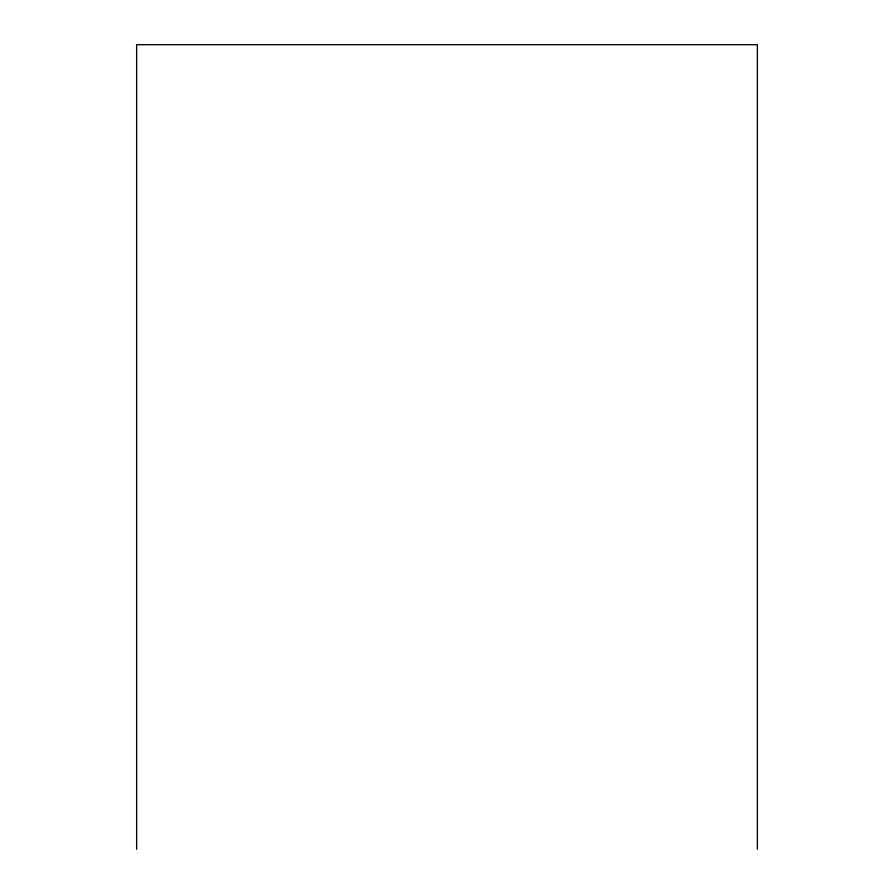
<?xml version="1.0" encoding="UTF-8"?>
<svg xmlns="http://www.w3.org/2000/svg" width="894" height="894" viewBox="0 0 894 894"><rect width="100%" height="100%" fill="white"/><g stroke="black" fill="none" stroke-linecap="round" stroke-linejoin="round"><path stroke-width="1.34" d="M757.363 849.3L757.363 44.7L136.637 44.7L136.637 849.3"/></g></svg>
